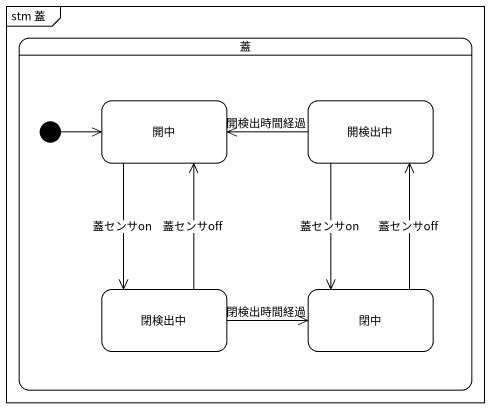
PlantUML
@startuml
mainframe stm 蓋
hide empty description
state 蓋 {
  state 開中
  state 開検出中
  state 閉検出中
  state 閉中
  [*] -right-> 開中
}
開中 --> 閉検出中 : 蓋センサon
開検出中 -left-> 開中 : 開検出時間経過
開検出中 --> 閉中 : 蓋センサon
閉検出中 -up-> 開中 : 蓋センサoff
閉検出中 -right-> 閉中 : 閉検出時間経過
閉中 -up-> 開検出中 : 蓋センサoff
@enduml
